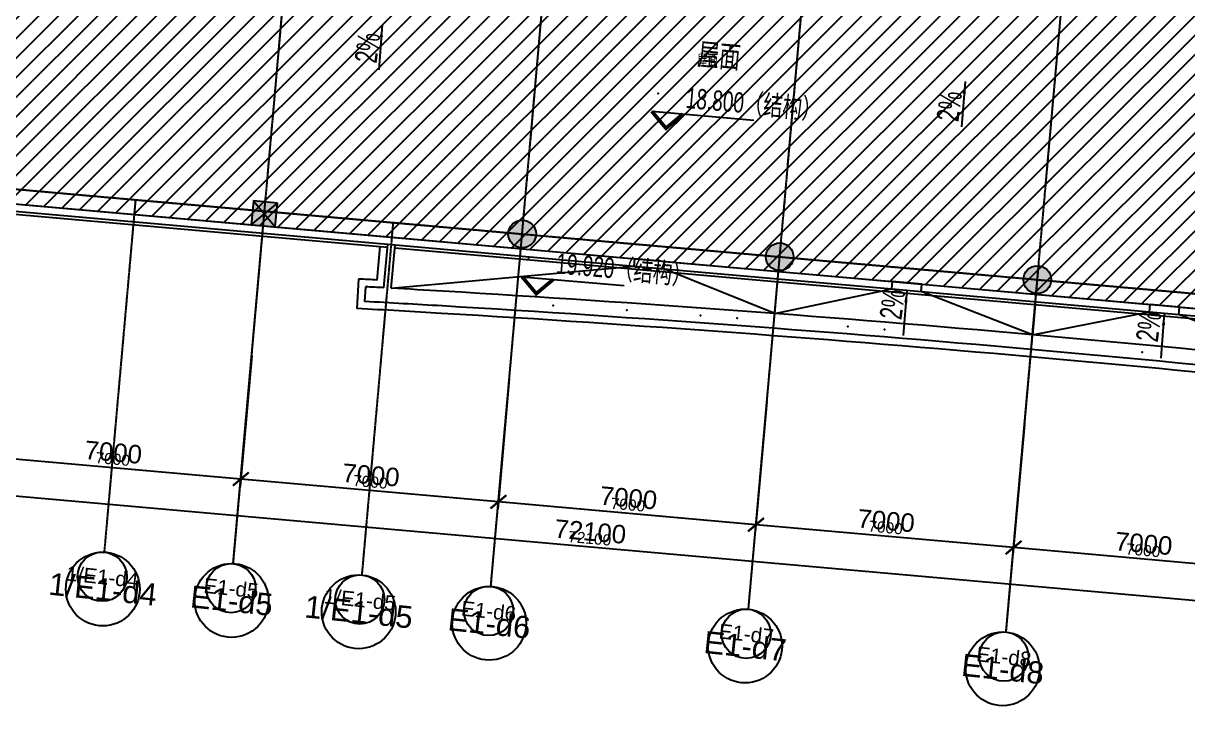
# Model space of a CAD drawing. Header units: millimetres. Extents: x -39175 to 150737, y -15023 to 140542.
# Drawn here: x 86498 to 118017, y -11965 to 6527 of the extents above; entities that cross this region are included whole.
import ezdxf
from ezdxf.enums import TextEntityAlignment as Align

# ---------------------------------------------------------------- set-up
doc = ezdxf.new("R2010")
doc.units = ezdxf.units.MM
doc.header["$LTSCALE"] = 10
doc.linetypes.add('E-RG-1F$0$$0$DOTE', pattern=[2.42, 2, -0.2, 0.02, -0.2])
doc.linetypes.add('XRE2$0$HIDDEN', pattern=[0.375, 0.25, -0.125])
for name, color, linetype in [('A—墙体', 7, 'Continuous'), ('A—文字索引', 40, 'Continuous'), ('A—设备管丼、主管符号', 50, 'Continuous'), ('A—轴线、尺寸', 1, 'Continuous'), ('A—门窗', 135, 'Continuous'), ('E1-RI-5F$0$A-ROOF-DRAN', 175, 'Continuous'), ('E1-RI-5F$0$AUDIT_D_120618114340-341', 1, 'Continuous'), ('I—平面—填充03(灰度)', 250, 'Continuous'), ('I—平面—文字', 40, 'Continuous'), ('I—平面—文字（放大1：100）', 40, 'XRE2$0$HIDDEN'), ('I—平面—标高', 40, 'Continuous'), ('I—平面—装饰面层线', 192, 'Continuous'), ('轴线100', 1, 'Continuous')]:
    doc.layers.add(name, color=color, linetype=linetype)
doc.styles.add('ARIAL', font='arial.ttf')
doc.styles.add('E1-RI-5F$0$Standard', font='arial.ttf')
doc.styles.add('E1-RI-5F$0$XD2008', font='SIMYOU.TTF', dxfattribs={"width": 0.7})
doc.styles.add('XD2008', font='SIMYOU.TTF', dxfattribs={"width": 0.7, "height": 600})
doc.dimstyles.new('200', dxfattribs={"dimscale": 200, "dimtxt": 2.5, "dimasz": 2, "dimexe": 1, "dimexo": 1, "dimgap": 0.8, "dimtad": 1, "dimdec": 0, "dimdsep": 46, "dimtxsty": 'ARIAL', "dimblk1": 'ARCHTICK', "dimblk2": 'ARCHTICK', "dimsah": 1, "dimcen": -0.9, "dimdle": 1, "dimclrd": 256, "dimclre": 256, "dimclrt": 40, "dimaunit": 1, "dimadec": 0, "dimazin": 0, "dimtfac": 0.35, "dimtdec": 0, "dimtix": 1, "dimtmove": 2, "dimatfit": 3, "dimldrblk": 'ARCHTICK', "dimfxl": 0, "dimtvp": 0.8, "dimtolj": 1, "dimtzin": 0, "dimarcsym": 0})
doc.dimstyles.new('副本 100', dxfattribs={"dimscale": 100, "dimtxt": 2.5, "dimasz": 2, "dimexe": 1, "dimexo": 1, "dimgap": 0.8, "dimtad": 1, "dimdec": 0, "dimdsep": 46, "dimtxsty": 'ARIAL', "dimblk1": 'ARCHTICK', "dimblk2": 'ARCHTICK', "dimsah": 1, "dimcen": -0.9, "dimdle": 1, "dimclrd": 256, "dimclre": 256, "dimclrt": 40, "dimaunit": 1, "dimadec": 0, "dimazin": 0, "dimtfac": 0.35, "dimtdec": 0, "dimtix": 1, "dimtmove": 2, "dimatfit": 3, "dimldrblk": 'ARCHTICK', "dimfxl": 0, "dimtvp": 0.8, "dimtolj": 1, "dimtzin": 0, "dimarcsym": 0})

# ---------------------------------------------------------------- blocks, each defined once
blk = doc.blocks.new('E-COLS-F5')
at = {"layer": 'I—平面—填充03(灰度)'}
blk.add_hatch(color=18, dxfattribs=at).paths.add_polyline_path([(11802289, -6205288), (11801641, -6205231), (11801584, -6205878), (11802231, -6205936)])
h = blk.add_hatch(color=18, dxfattribs=at)
edge = h.paths.add_edge_path()
edge.add_arc((11808916, -6206127), 375, 0, 360)
h = blk.add_hatch(color=18, dxfattribs=at)
edge = h.paths.add_edge_path()
edge.add_arc((11815888, -6206745), 375, 0, 360)
h = blk.add_hatch(color=18, dxfattribs=at)
edge = h.paths.add_edge_path()
edge.add_arc((11822861, -6207364), 375, 0, 360)
at = {"layer": 'A—墙体'}
blk.add_lwpolyline([(11802289, -6205288), (11801641, -6205231), (11801584, -6205878), (11802231, -6205936)], close=True, dxfattribs=at)
for centre in [(11808916, -6206127), (11815888, -6206745), (11822861, -6207364)]:
    blk.add_circle(centre, 375, dxfattribs=at)
blk = doc.blocks.new('E1-RI-5F$0$ECADI-TAG-HGHT_国标_')
at = {"color": 1}
blk.add_line((-2.12, 2.12), (11.77, 2.12), dxfattribs=at)
at = {"color": 1, "const_width": 0.5}
blk.add_lwpolyline([(-2.12, 2.12), (0, 0), (2.12, 2.12)], dxfattribs=at)
at = {"color": 1}
blk.add_point((-1.48, 4.6), dxfattribs=at)
at = {"style": 'E1-RI-5F$0$XD2008', "width": 0.7}
blk.add_attdef('FL', text='', height=3, dxfattribs=at).set_placement((-2.69, 2.97), align=Align.RIGHT)
for tag, p in [('F.F.L.', (2.28, 2.97)), ('T.O.S.', (2.28, -1.1))]:
    blk.add_attdef(tag, p, '', height=3, dxfattribs=at)
blk = doc.blocks.new('E1-RI-5F$0$$DDT_AUDIT_GENERATED_(0)')
at = {"style": 'E1-RI-5F$0$Standard'}
blk.add_text('$DDT_AUDIT_GENERATED_(0)', height=1, dxfattribs=at).set_placement((0, 0))
blk = doc.blocks.new('_ArchTick')
at = {"color": 0, "linetype": 'ByBlock', "const_width": 0.15}
blk.add_lwpolyline([(-0.5, -0.5), (0.5, 0.5)], dxfattribs=at)
blk = doc.blocks.new('*D4680')
at = {"layer": 'A—轴线、尺寸', "linetype": 'ByBlock', "lineweight": -2}
for p, q in [((113591, -4441), (113286, -7877)), ((120563, -5060), (120259, -8496)), ((120475, -8314), (113104, -7660))]:
    blk.add_line(p, q, dxfattribs=at)
at = {"layer": 'Defpoints', "color": 0, "linetype": 'ByBlock'}
for p in [(113608, -4242), (120581, -4861), (113304, -7678)]:
    blk.add_point(p, dxfattribs=at)
at = {"layer": 'A—轴线、尺寸', "linetype": 'ByBlock', "lineweight": -2, "xscale": 400, "yscale": 400, "zscale": 400}
for p, rotation in [((113304, -7678), 174.9322288641509), ((120276, -8296), 354.9322288641509)]:
    blk.add_blockref('_ArchTick', p, dxfattribs=dict(at, rotation=rotation))
at = {"layer": 'A—轴线、尺寸', "color": 40, "linetype": 'ByBlock', "insert": (116827, -7573), "char_height": 500, "attachment_point": 5, "rotation": 354.9322, "style": 'ARIAL'}
blk.add_mtext('\\A1;7000', dxfattribs=at)
blk = doc.blocks.new('*D4681')
at = {"layer": 'A—轴线、尺寸', "linetype": 'ByBlock', "lineweight": -2}
for p, q in [((106618, -3823), (106313, -7259)), ((113591, -4441), (113286, -7877)), ((113503, -7696), (106132, -7042))]:
    blk.add_line(p, q, dxfattribs=at)
at = {"layer": 'Defpoints', "color": 0, "linetype": 'ByBlock'}
for p in [(106636, -3624), (113608, -4242), (106331, -7060)]:
    blk.add_point(p, dxfattribs=at)
at = {"layer": 'A—轴线、尺寸', "linetype": 'ByBlock', "lineweight": -2, "xscale": 400, "yscale": 400, "zscale": 400}
for p, rotation in [((106331, -7060), 174.9322288641509), ((113304, -7678), 354.9322288641509)]:
    blk.add_blockref('_ArchTick', p, dxfattribs=dict(at, rotation=rotation))
at = {"layer": 'A—轴线、尺寸', "color": 40, "linetype": 'ByBlock', "insert": (109854, -6955), "char_height": 500, "attachment_point": 5, "rotation": 354.9322, "style": 'ARIAL'}
blk.add_mtext('\\A1;7000', dxfattribs=at)
blk = doc.blocks.new('*D4682')
at = {"layer": 'A—轴线、尺寸', "linetype": 'ByBlock', "lineweight": -2}
for p, q in [((99645, -3205), (99341, -6641)), ((106618, -3823), (106313, -7259)), ((106530, -7077), (99159, -6424))]:
    blk.add_line(p, q, dxfattribs=at)
at = {"layer": 'Defpoints', "color": 0, "linetype": 'ByBlock'}
for p in [(99663, -3006), (106636, -3624), (99358, -6441)]:
    blk.add_point(p, dxfattribs=at)
at = {"layer": 'A—轴线、尺寸', "linetype": 'ByBlock', "lineweight": -2, "xscale": 400, "yscale": 400, "zscale": 400}
for p, rotation in [((99358, -6441), 174.9322288641509), ((106331, -7060), 354.9322288641509)]:
    blk.add_blockref('_ArchTick', p, dxfattribs=dict(at, rotation=rotation))
at = {"layer": 'A—轴线、尺寸', "color": 40, "linetype": 'ByBlock', "insert": (102881, -6337), "char_height": 500, "attachment_point": 5, "rotation": 354.9322, "style": 'ARIAL'}
blk.add_mtext('\\A1;7000', dxfattribs=at)
blk = doc.blocks.new('*D4683')
at = {"layer": 'A—轴线、尺寸', "linetype": 'ByBlock', "lineweight": -2}
for p, q in [((92673, -2586), (92368, -6022)), ((99645, -3205), (99341, -6641)), ((99558, -6459), (92186, -5805))]:
    blk.add_line(p, q, dxfattribs=at)
at = {"layer": 'Defpoints', "color": 0, "linetype": 'ByBlock'}
for p in [(92690, -2387), (99663, -3006), (92386, -5823)]:
    blk.add_point(p, dxfattribs=at)
at = {"layer": 'A—轴线、尺寸', "linetype": 'ByBlock', "lineweight": -2, "xscale": 400, "yscale": 400, "zscale": 400}
for p, rotation in [((92386, -5823), 174.9322288641509), ((99358, -6441), 354.9322288641509)]:
    blk.add_blockref('_ArchTick', p, dxfattribs=dict(at, rotation=rotation))
at = {"layer": 'A—轴线、尺寸', "color": 40, "linetype": 'ByBlock', "insert": (95909, -5718), "char_height": 500, "attachment_point": 5, "rotation": 354.9322, "style": 'ARIAL'}
blk.add_mtext('\\A1;7000', dxfattribs=at)
blk = doc.blocks.new('*D4684')
at = {"layer": 'A—轴线、尺寸', "linetype": 'ByBlock', "lineweight": -2}
for p, q in [((85700, -1968), (85395, -5404)), ((92673, -2586), (92368, -6022)), ((92585, -5841), (85214, -5187))]:
    blk.add_line(p, q, dxfattribs=at)
at = {"layer": 'Defpoints', "color": 0, "linetype": 'ByBlock'}
for p in [(85718, -1769), (92690, -2387), (85413, -5205)]:
    blk.add_point(p, dxfattribs=at)
at = {"layer": 'A—轴线、尺寸', "linetype": 'ByBlock', "lineweight": -2, "xscale": 400, "yscale": 400, "zscale": 400}
for p, rotation in [((85413, -5205), 174.9322288641509), ((92386, -5823), 354.9322288641509)]:
    blk.add_blockref('_ArchTick', p, dxfattribs=dict(at, rotation=rotation))
at = {"layer": 'A—轴线、尺寸', "color": 40, "linetype": 'ByBlock', "insert": (88936, -5100), "char_height": 500, "attachment_point": 5, "rotation": 354.9322, "style": 'ARIAL'}
blk.add_mtext('\\A1;7000', dxfattribs=at)
blk = doc.blocks.new('*D4689')
at = {"layer": 'A—轴线、尺寸', "linetype": 'ByBlock', "lineweight": -2}
for p, q in [((66329, 347), (65883, -4677)), ((137918, -10865), (65702, -4461)), ((138147, -6022), (137701, -11046))]:
    blk.add_line(p, q, dxfattribs=at)
at = {"layer": 'Defpoints', "color": 0, "linetype": 'ByBlock'}
for p in [(66347, 546), (65901, -4478), (138165, -5823)]:
    blk.add_point(p, dxfattribs=at)
at = {"layer": 'A—轴线、尺寸', "linetype": 'ByBlock', "lineweight": -2, "xscale": 400, "yscale": 400, "zscale": 400}
for p, rotation in [((65901, -4478), 174.9322288641509), ((137719, -10847), 354.9322288641509)]:
    blk.add_blockref('_ArchTick', p, dxfattribs=dict(at, rotation=rotation))
at = {"layer": 'A—轴线、尺寸', "color": 40, "linetype": 'ByBlock', "insert": (101847, -7249), "char_height": 500, "attachment_point": 5, "rotation": 354.9322, "style": 'ARIAL'}
blk.add_mtext('\\A1;72100', dxfattribs=at)
blk = doc.blocks.new('*D4761')
at = {"layer": 'Defpoints', "color": 0}
for p in [(-141806, -1217), (-134833, -1835), (-142110, -4652)]:
    blk.add_point(p, dxfattribs=at)
at = {"layer": '轴线100', "lineweight": -2}
for p, q in [((-141815, -1316), (-142119, -4752)), ((-134842, -1935), (-135147, -5370)), ((-135038, -5280), (-142210, -4644))]:
    blk.add_line(p, q, dxfattribs=at)
at = {"layer": '轴线100', "lineweight": -2, "xscale": 200, "yscale": 200, "zscale": 200}
for p, rotation in [((-142110, -4652), 174.9322288768529), ((-135138, -5271), 354.9322288768529)]:
    blk.add_blockref('_ArchTick', p, dxfattribs=dict(at, rotation=rotation))
at = {"layer": '轴线100', "color": 40, "insert": (-138604, -4729), "char_height": 300, "attachment_point": 5, "rotation": 354.9322, "style": 'ARIAL'}
blk.add_mtext('\\A1;7000', dxfattribs=at)
blk = doc.blocks.new('*D4762')
at = {"layer": 'Defpoints', "color": 0}
for p in [(-148778, -598), (-141806, -1217), (-149083, -4034)]:
    blk.add_point(p, dxfattribs=at)
at = {"layer": '轴线100', "lineweight": -2}
for p, q in [((-148787, -698), (-149092, -4134)), ((-141815, -1316), (-142119, -4752)), ((-142011, -4661), (-149183, -4025))]:
    blk.add_line(p, q, dxfattribs=at)
at = {"layer": '轴线100', "lineweight": -2, "xscale": 200, "yscale": 200, "zscale": 200}
for p, rotation in [((-149083, -4034), 174.9322288768529), ((-142110, -4652), 354.9322288768529)]:
    blk.add_blockref('_ArchTick', p, dxfattribs=dict(at, rotation=rotation))
at = {"layer": '轴线100', "color": 40, "insert": (-145576, -4111), "char_height": 300, "attachment_point": 5, "rotation": 354.9322, "style": 'ARIAL'}
blk.add_mtext('\\A1;7000', dxfattribs=at)
blk = doc.blocks.new('*D4763')
at = {"layer": 'Defpoints', "color": 0}
for p in [(-155751, 20), (-148778, -598), (-156056, -3416)]:
    blk.add_point(p, dxfattribs=at)
at = {"layer": '轴线100', "lineweight": -2}
for p, q in [((-155760, -80), (-156065, -3515)), ((-148787, -698), (-149092, -4134)), ((-148983, -4043), (-156155, -3407))]:
    blk.add_line(p, q, dxfattribs=at)
at = {"layer": '轴线100', "lineweight": -2, "xscale": 200, "yscale": 200, "zscale": 200}
for p, rotation in [((-156056, -3416), 174.9322288768529), ((-149083, -4034), 354.9322288768529)]:
    blk.add_blockref('_ArchTick', p, dxfattribs=dict(at, rotation=rotation))
at = {"layer": '轴线100', "color": 40, "insert": (-152549, -3493), "char_height": 300, "attachment_point": 5, "rotation": 354.9322, "style": 'ARIAL'}
blk.add_mtext('\\A1;7000', dxfattribs=at)
blk = doc.blocks.new('*D4764')
at = {"layer": 'Defpoints', "color": 0}
for p in [(-162724, 638), (-155751, 20), (-163028, -2797)]:
    blk.add_point(p, dxfattribs=at)
at = {"layer": '轴线100', "lineweight": -2}
for p, q in [((-162732, 539), (-163037, -2897)), ((-155760, -80), (-156065, -3515)), ((-155956, -3425), (-163128, -2789))]:
    blk.add_line(p, q, dxfattribs=at)
at = {"layer": '轴线100', "lineweight": -2, "xscale": 200, "yscale": 200, "zscale": 200}
for p, rotation in [((-163028, -2797), 174.9322288768529), ((-156056, -3416), 354.9322288768529)]:
    blk.add_blockref('_ArchTick', p, dxfattribs=dict(at, rotation=rotation))
at = {"layer": '轴线100', "color": 40, "insert": (-159521, -2874), "char_height": 300, "attachment_point": 5, "rotation": 354.9322, "style": 'ARIAL'}
blk.add_mtext('\\A1;7000', dxfattribs=at)
blk = doc.blocks.new('*D4765')
at = {"layer": 'Defpoints', "color": 0}
for p in [(-169696, 1257), (-162724, 638), (-170001, -2179)]:
    blk.add_point(p, dxfattribs=at)
at = {"layer": '轴线100', "lineweight": -2}
for p, q in [((-169705, 1157), (-170010, -2279)), ((-162732, 539), (-163037, -2897)), ((-162929, -2806), (-170101, -2170))]:
    blk.add_line(p, q, dxfattribs=at)
at = {"layer": '轴线100', "lineweight": -2, "xscale": 200, "yscale": 200, "zscale": 200}
for p, rotation in [((-170001, -2179), 174.9322288768529), ((-163028, -2797), 354.9322288768529)]:
    blk.add_blockref('_ArchTick', p, dxfattribs=dict(at, rotation=rotation))
at = {"layer": '轴线100', "color": 40, "insert": (-166494, -2256), "char_height": 300, "attachment_point": 5, "rotation": 354.9322, "style": 'ARIAL'}
blk.add_mtext('\\A1;7000', dxfattribs=at)
blk = doc.blocks.new('*D4770')
at = {"layer": 'Defpoints', "color": 0}
for p in [(-189067, 3572), (-189513, -1453), (-117249, -2797)]:
    blk.add_point(p, dxfattribs=at)
at = {"layer": '轴线100', "lineweight": -2}
for p, q in [((-189076, 3472), (-189522, -1552)), ((-117595, -7830), (-189613, -1444)), ((-117258, -2897), (-117704, -7921))]:
    blk.add_line(p, q, dxfattribs=at)
at = {"layer": '轴线100', "lineweight": -2, "xscale": 200, "yscale": 200, "zscale": 200}
for p, rotation in [((-189513, -1453), 174.9322288768529), ((-117695, -7821), 354.9322288768529)]:
    blk.add_blockref('_ArchTick', p, dxfattribs=dict(at, rotation=rotation))
at = {"layer": '轴线100', "color": 40, "insert": (-153583, -4405), "char_height": 300, "attachment_point": 5, "rotation": 354.9322, "style": 'ARIAL'}
blk.add_mtext('\\A1;72100', dxfattribs=at)
blk = doc.blocks.new('A$C1C9D1350')
at = {"layer": '轴线100', "linetype": 'E-RG-1F$0$$0$DOTE'}
for p, q in [((-163231.5, -5088.4), (-159691.8, 34833)), ((-156258.8, -5706.7), (-152719.2, 34214.7)), ((-149286.2, -6325), (-145746.6, 33596.4)), ((-142313.5, -6943.4), (-138773.9, 32978)), ((-189390.1, 6856.4), (-108993.7, -273.2)), ((-166717.8, -4779.3), (-165871, 4770.7)), ((-159745, -5397.5), (-158898.2, 4152.4))]:
    blk.add_line(p, q, dxfattribs=at)
at = {"layer": '轴线100', "linetype": 'ByBlock'}
for centre in [(-166779.3, -5442.9), (-163293, -5752.2), (-159806.5, -6061.3), (-156320.4, -6370.5), (-149347.8, -6988.9), (-142375.1, -7607.2)]:
    blk.add_circle(centre, 666.7, dxfattribs=at)
at = {"layer": '轴线100', "color": 40, "style": 'ARIAL'}
for s, p in [('1/E1-d4', (-166776.8, -5446.2)), ('E1-d5', (-163290.5, -5755.5)), ('1/E1-d5', (-159804, -6064.6)), ('E1-d6', (-156317.9, -6373.8)), ('E1-d7', (-149345.2, -6992.1)), ('E1-d8', (-142372.6, -7610.5))]:
    blk.add_text(s, height=400, rotation=354, dxfattribs=at).set_placement(p, align=Align.MIDDLE_CENTER)
at = {"layer": '轴线100'}
for base, p1, p2, picture, middle in [((-189513, -1452.6), (-117249.3, -2796.9), (-189067.5, 3572), '*D4770', (-153583.4, -4404.8)), ((-170001, -2179), (-162723.7, 638.4), (-169696.3, 1256.8), '*D4765', (-166494.1, -2255.9)), ((-163028.3, -2797.4), (-155751, 20.1), (-162723.7, 638.4), '*D4764', (-159521.4, -2874.3)), ((-156055.7, -3415.7), (-148778.4, -598.2), (-155751, 20.1), '*D4763', (-152548.8, -3492.6)), ((-149083.1, -4034), (-141805.7, -1216.6), (-148778.4, -598.2), '*D4762', (-145576.2, -4110.9)), ((-142110.4, -4652.4), (-134833.1, -1834.9), (-141805.7, -1216.6), '*D4761', (-138603.5, -4729.3))]:
    dim = blk.add_linear_dim(base=base, p1=p1, p2=p2, angle=354.93223, dimstyle='副本 100', override={"dimtxt": 3}, dxfattribs=at)
    dim.commit()
    dim.dimension.update_dxf_attribs({"geometry": picture, "text_midpoint": middle})

msp = doc.modelspace()

# ---------------------------------------------------------------- hatches: boundary and pattern name
h = msp.add_hatch()
h.set_pattern_fill('ANSI31', color=8, scale=3000, style=0)
h.set_pattern_definition([(45, (-6071.9, -5118.9), (-265.165, 265.165), [])])
h.paths.add_polyline_path([(134844.1, -1946.4), (135676.6, 7441.8), (135402.5, 7466.1), (135442.3, 7914.4), (129117.1, 8475.3), (129077.3, 8027), (128429.9, 8084.5), (128469.6, 8532.7), (122144.4, 9093.6), (122104.7, 8645.4), (121457.2, 8702.8), (121497, 9151), (115171.8, 9712), (115132.1, 9263.7), (114484.6, 9321.1), (114524.3, 9769.4), (108199.2, 10330.3), (108159.4, 9882.1), (107512, 9939.5), (107551.7, 10387.7), (101226.6, 10948.6), (100919.2, 7482.2), (79528.1, 9379.2), (78899.2, 2287), (134780, -2668.5)])

# ---------------------------------------------------------------- linework, layer by layer
msp.add_lwpolyline([(78899.2, 2287), (134780, -2668.5), (134844.1, -1946.4)])
at = {"layer": 'A—墙体'}
for p, q in [((67443.9, 3302.9), (96580, 719.1)), ((67227, 3121.4), (96363.2, 537.5)), ((96580, 719.1), (103054.5, 144.9)), ((96363.2, 537.5), (103036.9, -54.3)), ((103036.9, -54.3), (103054.5, 144.9)), ((103851.4, 74.3), (103054.5, 144.9)), ((103833.7, -125), (103851.4, 74.3)), ((103851.4, 74.3), (110027.2, -473.4)), ((103036.9, -54.3), (103833.7, -124.9)), ((103833.7, -125), (110009.5, -672.6)), ((110009.5, -672.6), (110027.2, -473.3)), ((110824, -544), (110027.2, -473.3)), ((110806.4, -743.3), (110824, -544)), ((110824, -544.1), (116999.8, -1091.7)), ((110009.5, -672.5), (110806.4, -743.2)), ((110806.4, -743.3), (116982.1, -1291)), ((116982.1, -1291), (116999.8, -1091.5)), ((117796.7, -1162.2), (116999.8, -1091.5)), ((117779, -1361.6), (117796.7, -1162.2)), ((117796.7, -1162.4), (123972.4, -1710.1)), ((116982.2, -1290.7), (117779, -1361.4)), ((117779, -1361.6), (123954.8, -1909.3))]:
    msp.add_line(p, q, dxfattribs=at)
at = {"layer": 'A—设备管丼、主管符号'}
for p, q in [((96258.6, -641.9), (96363.2, 537.5)), ((96258.7, -640.5), (96363.3, 538.5)), ((96458.4, -652.8), (96562.5, 520.9)), ((95759.2, -612.6), (95735.5, -1011.9))]:
    msp.add_line(p, q, dxfattribs=at)
for centre, radius, start, end in [((65561.9, -546076.9), 546299.5, 86.77883, 86.831468), ((65569.2, -545952.8), 546175.2, 86.778856, 86.831239), ((65561.9, -546076.9), 546299.5, 86.610953, 86.757843), ((65569.2, -545952.8), 546175.2, 83.253543, 86.610941), ((65561.9, -546076.9), 545899.5, 86.610953, 86.831468), ((65569.2, -545952.8), 545775.2, 83.253543, 86.610941)]:
    msp.add_arc(centre, radius, start, end, dxfattribs=at)
at = {"layer": 'A—轴线、尺寸', "linetype": 'E-RG-1F$0$$0$DOTE', "ltscale": 500}
for p, q in [((92182.6, -8114), (95722.2, 31807.4)), ((99155.2, -8732.3), (102694.8, 31189.1)), ((106127.9, -9350.6), (109667.5, 30570.8)), ((113100.5, -9969), (116640.1, 29952.4)), ((66023.9, 3830.8), (146420.4, -3298.8))]:
    msp.add_line(p, q, dxfattribs=at)
at = {"layer": 'A—轴线、尺寸', "linetype": 'E-RG-1F$0$$0$DOTE'}
for p, q in [((88696.3, -7804.8), (89543, 1745.1)), ((95669.1, -8423.1), (96515.8, 1126.8))]:
    msp.add_line(p, q, dxfattribs=at)
at = {"layer": 'A—轴线、尺寸', "linetype": 'ByBlock'}
for centre in [(88650.1, -8802.6), (92136.4, -9111.8), (95576.7, -9418.8), (99109.1, -9730.2), (106035.5, -10346.4), (113008.2, -10964.7)]:
    msp.add_circle(centre, 1000, dxfattribs=at)
at = {"layer": 'A—门窗'}
for p, q in [((96076.5, -431), (96156.9, 475.5)), ((95571.2, -402.9), (95523.9, -1201.5))]:
    msp.add_line(p, q, dxfattribs=at)
for centre, radius, start, end in [((65569, -545953.8), 546375.2, 86.799164, 86.852236), ((65561.8, -546077.9), 545699.5, 86.610953, 86.852548), ((65569, -545953.8), 545575.2, 83.253543, 86.610941)]:
    msp.add_arc(centre, radius, start, end, dxfattribs=at)
at = {"layer": 'Defpoints'}
for p, q in [((92670.3, 1065.8), (93375.1, 1655.9)), ((92727.7, 1713.3), (93317.7, 1008.4))]:
    msp.add_line(p, q, dxfattribs=at)
at = {"layer": 'E1-RI-5F$0$A-ROOF-DRAN'}
for p, q in [((96458.4, -652.8), (103036.9, -54.3)), ((106838.2, -1340.1), (103833.7, -125)), ((106838.2, -1340.1), (106914.6, -478.5)), ((106838.1, -1340.1), (110009.5, -672.6)), ((113814.8, -1913.6), (110806.4, -743.3)), ((113887.2, -1096.8), (113814.8, -1913.6)), ((113814.8, -1913.6), (116982.1, -1291)), ((120783.4, -2576.6), (117779, -1361.6))]:
    msp.add_line(p, q, dxfattribs=at)
at = {"layer": 'E1-RI-5F$0$AUDIT_D_120618114340-341'}
for p in [(100838.5, -1118), (102833.7, -1249.6), (104828.3, -1390.9), (105825.5, -1462.7), (108815.9, -1693.1), (109812.6, -1772.4), (113797.3, -2111.1), (116784.1, -2385)]:
    msp.add_point(p, dxfattribs=at)
at = {"layer": 'I—平面—文字'}
for p, q in [((96214.8, 6487.5), (96118.7, 5263.8)), ((111991.1, 4948.6), (111895, 3724.9)), ((110411.7, -708.2), (110315.6, -1931.9)), ((117384.4, -1326.3), (117288.3, -2550))]:
    msp.add_line(p, q, dxfattribs=at)
at = {"layer": 'I—平面—文字', "extrusion": (7.74398e-26, 8.19673e-27, -1)}
for points in [[(-96232.6, 6152.5), (-96148.7, 6158.6), (-96215, 6491.4)], [(-112009, 4613.6), (-111925.1, 4619.7), (-111991.3, 4952.5)], [(-110429.6, -1043.2), (-110345.7, -1037.1), (-110411.9, -704.3)], [(-117402.3, -1661.3), (-117318.3, -1655.2), (-117384.6, -1322.4)]]:
    msp.add_solid(points, dxfattribs=at)
at = {"layer": 'I—平面—装饰面层线', "color": 152}
for p, q in [((67619, 3007), (96357.6, 457.7)), ((96356.1, 457.9), (96357.6, 457.7)), ((96555.3, 440.2), (131219, -2633.8))]:
    msp.add_line(p, q, dxfattribs=at)

# ---------------------------------------------------------------- block references
msp.add_blockref('E1-RI-5F$0$$DDT_AUDIT_GENERATED_(0)', (95273.4, -1318.4))
at = {"layer": 'A—墙体'}
msp.add_blockref('E-COLS-F5', (-11708913.6, 6206944.1), dxfattribs=at)
at = {"layer": 'I—平面—标高'}
ref = msp.add_blockref('E1-RI-5F$0$ECADI-TAG-HGHT_国标_', (103894.6, 3682.4), dxfattribs=dict(at, xscale=200.0000000003423, yscale=200, zscale=199.9999999997809, rotation=355.0000000000056))
ref.add_attrib('F.F.L.', '18.800（结构）', (104414.4, 4232.7), dxfattribs={"layer": '0', "height": 550, "rotation": 355, "style": 'E1-RI-5F$0$XD2008', "width": 0.7})
ref = msp.add_blockref('E1-RI-5F$0$ECADI-TAG-HGHT_国标_', (100384, -798.8), dxfattribs=dict(at, xscale=200.0000000003423, yscale=200, zscale=199.9999999997809, rotation=355.0000000000056))
ref.add_attrib('F.F.L.', '19.920（结构）', (100903.8, -248.5), dxfattribs={"layer": '0', "height": 550, "rotation": 355, "style": 'E1-RI-5F$0$XD2008', "width": 0.7})
at = {"layer": '轴线100'}
msp.add_blockref('A$C1C9D1350', (255414.1, -3026), dxfattribs=at)

# ---------------------------------------------------------------- texts
at = {"layer": 'A—文字索引', "style": 'ARIAL'}
for s, p in [('1/E1-d4', (88653.9, -8807.5)), ('E1-d5', (92140.2, -9116.8)), ('1/E1-d5', (95580.5, -9423.7)), ('E1-d6', (99112.8, -9735.1)), ('E1-d7', (106039.3, -10351.3)), ('E1-d8', (113011.9, -10969.6))]:
    msp.add_text(s, height=600, rotation=354, dxfattribs=at).set_placement(p, align=Align.MIDDLE_CENTER)
at = {"layer": 'I—平面—文字', "linetype": 'ByBlock', "style": 'XD2008', "width": 0.7}
for s, rotation, p in [('2%%%', 82.71641, (96059.6, 5424.3, 0)), ('屋面', 354.94783, (104744.3, 5402.4, 0)), ('2%%%', 82.71641, (111809.8, 3839.7, 0)), ('2%%%', 82.71641, (110267.3, -1525.2, 0)), ('2%%%', 82.71641, (117205.5, -2129.8, 0))]:
    msp.add_text(s, height=600, rotation=rotation, dxfattribs=at).set_placement(p)
at = {"layer": 'I—平面—文字（放大1：100）', "linetype": 'ByBlock', "style": 'XD2008', "width": 0.7}
msp.add_text('屋面', height=300, rotation=360, dxfattribs=at).set_placement((104736.7, 5383.5, 0))

# ---------------------------------------------------------------- dimensions: what is measured, and where the dimension line sits
at = {"layer": 'A—轴线、尺寸', "linetype": 'ByBlock'}
for base, p1, p2, picture, middle in [((65901, -4478.2), (138164.7, -5822.5), (66346.6, 546.4), '*D4689', (101846.8, -7249)), ((85413.1, -5204.6), (92690.4, -2387.2), (85717.8, -1768.8), '*D4684', (88936.1, -5100.1)), ((92385.7, -5822.9), (99663, -3005.5), (92690.4, -2387.2), '*D4683', (95908.7, -5718.4)), ((99358.3, -6441.3), (106635.7, -3623.8), (99663, -3005.5), '*D4682', (102881.3, -6336.8)), ((106331, -7059.6), (113608.3, -4242.2), (106635.7, -3623.8), '*D4681', (109854, -6955.1)), ((113303.6, -7678), (120580.9, -4860.5), (113608.3, -4242.2), '*D4680', (116826.6, -7573.5))]:
    dim = msp.add_linear_dim(base=base, p1=p1, p2=p2, angle=354.93223, dimstyle='200', dxfattribs=at)
    dim.commit()
    dim.dimension.update_dxf_attribs({"geometry": picture, "text_midpoint": middle})

doc.saveas('drawing.dxf')
